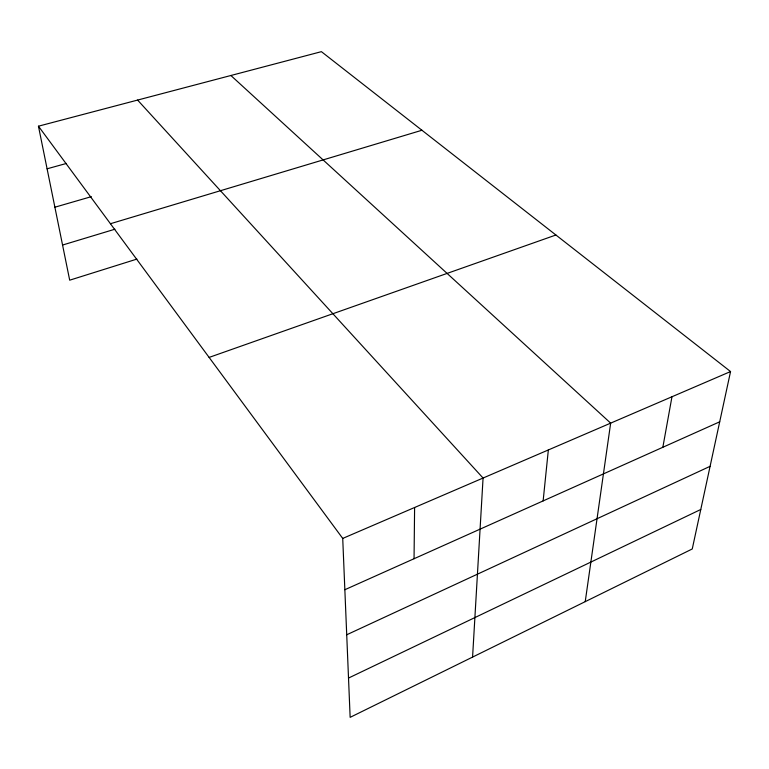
<?xml version="1.0" encoding="UTF-8"?>
<svg xmlns="http://www.w3.org/2000/svg" width="769" height="769" viewBox="0 0 769 769"><rect width="100%" height="100%" fill="white"/><g stroke="black" fill="none" stroke-linecap="round" stroke-linejoin="round"><path stroke-width="1.15" d="M414.049 558.736L414.606 507.492M472.579 657.082L483.067 478.039L137.603 100.076M543.135 500.907L548.345 449.942M585.228 601.646L610.663 423.133L230.892 75.506M662.849 447.27L671.971 396.746M730.55 371.552L692.254 548.97L350.145 717.342L342.724 538.425L38.45 126.193L321.404 51.658L730.55 371.552L342.724 538.425M348.52 678.056L700.77 509.482M346.723 634.771L710.095 466.322M344.848 589.727L719.697 421.806M209.12 357.412L555.91 235.006M136.892 259.095L69.691 280.185L38.45 126.193M62.558 245.042L114.908 229.22M110.438 223.721L421.941 130.259M54.887 207.207L91.338 196.653M47.092 168.805L66.48 163.432"/></g></svg>
